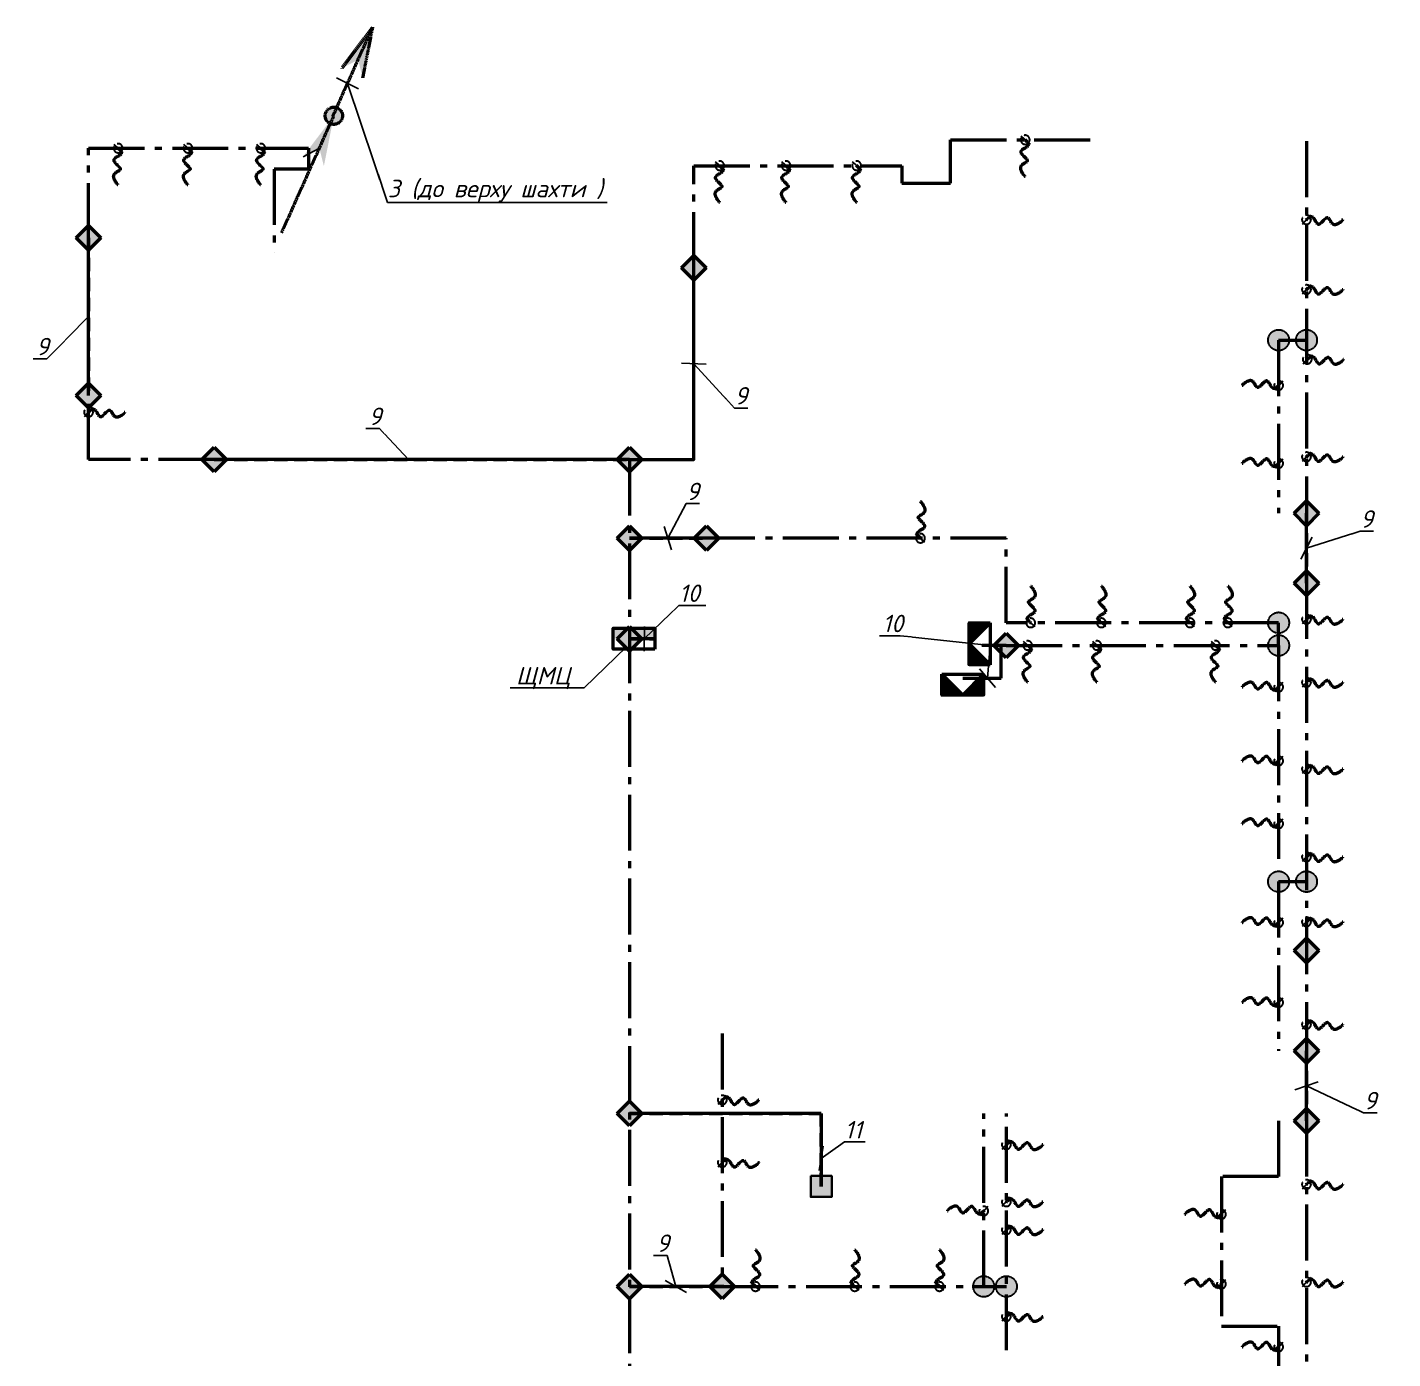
# Model space of a CAD drawing. Header units: millimetres. Extents: x 0 to 878967, y 0 to 534985.
# Drawn here: x 150378 to 169941, y 253245 to 272315 of the extents above; entities that cross this region are included whole.
import ezdxf
from ezdxf import colors
from ezdxf.entities.mleader import LeaderData, LeaderLine
from ezdxf.math import Vec2, Vec3

# ---------------------------------------------------------------- set-up
doc = ezdxf.new("R2010")
doc.units = ezdxf.units.MM
doc.linetypes.add('DASHED', pattern=[9.525, 6.35, -3.175])
doc.linetypes.add('gost6', pattern=[12, 8, -1.5, 1, -1.5])
for name, color, linetype, lineweight in [('E_Обладнання', 84, 'Continuous', 35), ('E_Позначення_кухня', 7, 'Continuous', 15), ('E_Щити', 5, 'Continuous', 50), ('Заземл.провідник', 96, 'Continuous', 50), ('Заземлення', 7, 'gost6', 50), ('Маркування електро ліній', 7, 'Continuous', 18)]:
    doc.layers.add(name, color=color, linetype=linetype, lineweight=lineweight)
doc.layers.add('арх.', color=7, linetype='Continuous')
doc.styles.add('ISO', font='isocpeui.ttf')
doc.styles.get("Standard").update_dxf_attribs({"font": 'arial.ttf'})

# ---------------------------------------------------------------- blocks, each defined once
blk = doc.blocks.new('*U5')
at = {"lineweight": 40}
h = blk.add_hatch(color=0, dxfattribs=at)
h.dxf.hatch_style = 1
h.paths.add_polyline_path([(300, 150), (-300, 150), (-300, 0), (300, 0)])
at = {"color": 0}
blk.add_lwpolyline([(-300, 300), (300, 300), (300, 0), (-300, 0)], close=True, dxfattribs=at)
blk = doc.blocks.new('_None')
blk = doc.blocks.new('61420040')
at = {"lineweight": 50}
for p, q in [((0, 0), (6, 0)), ((0, -3), (3, 0)), ((0, -1.92), (1.92, 0)), ((0, -2.59), (2.59, 0)), ((0, -2.68), (2.68, 0)), ((0, -3), (3, 0)), ((0, -3), (0, 0)), ((0, -1.52), (1.52, 0)), ((0, -1.61), (1.61, 0)), ((3, 0), (6, -3)), ((6, -1.54), (4.46, 0)), ((6, -1.49), (4.51, 0)), ((6, -1.45), (4.55, 0)), ((6, -1.36), (4.64, 0)), ((6, -1.31), (4.69, 0)), ((6, -1.27), (4.73, 0)), ((6, -1.22), (4.78, 0)), ((6, -1.18), (4.82, 0)), ((6, -1.13), (4.87, 0)), ((6, -1), (5, 0)), ((6, -0.95), (5.05, 0)), ((6, -0.91), (5.09, 0)), ((6, -0.86), (5.14, 0)), ((6, -0.82), (5.18, 0)), ((6, -0.77), (5.23, 0)), ((6, -0.68), (5.32, 0)), ((6, -0.59), (5.41, 0)), ((6, -0.55), (5.45, 0)), ((6, -0.5), (5.5, 0)), ((6, -0.46), (5.54, 0)), ((6, -0.41), (5.59, 0)), ((6, -0.37), (5.63, 0)), ((6, -0.32), (5.68, 0)), ((6, -0.28), (5.72, 0)), ((6, -0.23), (5.77, 0)), ((6, -0.19), (5.81, 0)), ((6, -0.14), (5.86, 0)), ((6, -0.1), (5.9, 0)), ((6, -0.05), (5.95, 0)), ((6, -0.01), (5.99, 0)), ((6, 0), (6, -3)), ((0, -1.87), (1.87, 0)), ((0, -1.96), (1.96, 0)), ((0, -2.01), (2.01, 0)), ((0, -2.05), (2.05, 0)), ((0, -2.1), (2.1, 0)), ((0, -2.14), (2.14, 0)), ((0, -2.19), (2.19, 0)), ((0, -2.23), (2.23, 0)), ((0, -2.28), (2.28, 0)), ((0, -2.32), (2.32, 0)), ((0, -2.37), (2.37, 0)), ((0, -2.41), (2.41, 0)), ((0, -2.46), (2.46, 0)), ((0, -2.5), (2.5, 0)), ((0, -2.55), (2.55, 0)), ((0, -2.64), (2.64, 0)), ((0, -2.73), (2.73, 0)), ((0, -2.77), (2.77, 0)), ((0, -2.82), (2.82, 0)), ((0, -2.86), (2.86, 0)), ((0, -2.91), (2.91, 0)), ((0, -2.95), (2.95, 0)), ((0, -0.03), (0.03, 0)), ((0, -0.08), (0.08, 0)), ((0, -0.12), (0.12, 0)), ((0, -0.17), (0.17, 0)), ((0, -0.21), (0.21, 0)), ((0, -0.26), (0.26, 0)), ((0, -0.3), (0.3, 0)), ((0, -0.35), (0.35, 0)), ((0, -0.39), (0.39, 0)), ((0, -0.44), (0.44, 0)), ((0, -0.48), (0.48, 0)), ((0, -0.53), (0.53, 0)), ((0, -0.57), (0.57, 0)), ((0, -0.62), (0.62, 0)), ((0, -0.66), (0.66, 0)), ((0, -0.71), (0.71, 0)), ((0, -0.75), (0.75, 0)), ((0, -0.8), (0.8, 0)), ((0, -0.84), (0.84, 0)), ((0, -0.89), (0.89, 0)), ((0, -0.93), (0.93, 0)), ((0, -0.98), (0.98, 0)), ((0, -1.02), (1.02, 0)), ((0, -1.07), (1.07, 0)), ((0, -1.11), (1.11, 0)), ((0, -1.16), (1.16, 0)), ((0, -1.2), (1.2, 0)), ((0, -1.25), (1.25, 0)), ((0, -1.29), (1.29, 0)), ((0, -1.34), (1.34, 0)), ((0, -1.38), (1.38, 0)), ((0, -1.43), (1.43, 0)), ((0, -1.47), (1.47, 0)), ((0, -1.56), (1.56, 0)), ((0, -1.65), (1.65, 0)), ((0, -1.69), (1.69, 0)), ((0, -1.74), (1.74, 0)), ((0, -1.78), (1.78, 0)), ((0, -1.83), (1.83, 0)), ((6, -2.97), (3.03, 0)), ((6, -2.93), (3.07, 0)), ((6, -2.88), (3.12, 0)), ((6, -2.84), (3.16, 0)), ((6, -2.79), (3.21, 0)), ((6, -2.75), (3.25, 0)), ((6, -2.7), (3.3, 0)), ((6, -2.66), (3.34, 0)), ((6, -2.61), (3.39, 0)), ((6, -2.57), (3.43, 0)), ((6, -2.52), (3.48, 0)), ((6, -2.48), (3.52, 0)), ((6, -2.43), (3.57, 0)), ((6, -2.39), (3.61, 0)), ((6, -2.34), (3.66, 0)), ((6, -2.3), (3.7, 0)), ((6, -2.25), (3.75, 0)), ((6, -2.21), (3.79, 0)), ((6, -2.16), (3.84, 0)), ((6, -2.12), (3.88, 0)), ((6, -2.07), (3.93, 0)), ((6, -2.03), (3.97, 0)), ((6, -1.98), (4.02, 0)), ((6, -1.94), (4.06, 0)), ((6, -1.89), (4.11, 0)), ((6, -1.85), (4.15, 0)), ((6, -1.8), (4.2, 0)), ((6, -1.76), (4.24, 0)), ((6, -1.71), (4.29, 0)), ((6, -1.67), (4.33, 0)), ((6, -1.63), (4.37, 0)), ((6, -1.58), (4.42, 0)), ((6, -1.4), (4.6, 0)), ((6, -1.09), (4.91, 0)), ((6, -1.04), (4.96, 0)), ((6, -0.73), (5.27, 0)), ((6, -0.64), (5.36, 0)), ((6, -3), (0, -3))]:
    blk.add_line(p, q, dxfattribs=at)
blk = doc.blocks.new("З'єднувач гнучкого заземлення")
at = {"layer": 'Заземлення', "lineweight": 30, "ltscale": 40}
blk.add_line((58, 54), (-74, -65), dxfattribs=at)
blk.add_circle((-5, -5), 64.8, dxfattribs=at)
at = {"layer": 'Заземлення', "linetype": 'gost6', "lineweight": 50, "ltscale": 100}
blk.add_spline([(0, 0), (-49, -80), (59, -175), (-35, -307), (64, -413), (0, -519), (2, -515)], degree=3, dxfattribs=at)
blk = doc.blocks.new('_Oblique')
at = {"color": 0, "linetype": 'ByBlock', "lineweight": -2}
blk.add_line((-0.5, -0.5), (0.5, 0.5), dxfattribs=at)
blk = doc.blocks.new('ДКС колона')
at = {"layer": 'E_Обладнання', "ltscale": 30}
h = blk.add_hatch(color=6, dxfattribs=at)
h.dxf.hatch_style = 1
h.paths.add_polyline_path([(150, 150), (-150, 150), (-150, -150), (150, -150)])
at = {"layer": 'E_Обладнання', "color": 6, "ltscale": 30}
blk.add_lwpolyline([(-150, 150), (150, 150), (150, -150), (-150, -150)], close=True, dxfattribs=at)

msp = doc.modelspace()

# ---------------------------------------------------------------- hatches: boundary and pattern name
h = msp.add_hatch(color=256)
h.dxf.hatch_style = 1
h.paths.add_polyline_path([(168456.1, 267834.4, 0.4142136), (168306.1, 267984.4), (168306.1, 267684.4, 0.4142136)])
h.paths.add_polyline_path([(168306.1, 267834.4), (168156.1, 267834.4, 0.4142136), (168306.1, 267684.4)])
h.paths.add_polyline_path([(168306.1, 267944.4), (168262.9, 267978, 0.331131), (168156.1, 267834.4), (168306.1, 267834.4)])
h.paths.add_polyline_path([(168306.1, 267984.4, 0.0730616), (168262.9, 267978), (168306.1, 267944.4)])
h = msp.add_hatch(color=256)
h.dxf.hatch_style = 1
h.paths.add_polyline_path([(168856.1, 267834.4, 0.4142136), (168706.1, 267984.4), (168706.1, 267684.4, 0.4142136)])
h.paths.add_polyline_path([(168706.1, 267834.4), (168556.1, 267834.4, 0.4142136), (168706.1, 267684.4)])
h.paths.add_polyline_path([(168706.1, 267944.4), (168662.9, 267978, 0.331131), (168556.1, 267834.4), (168706.1, 267834.4)])
h.paths.add_polyline_path([(168706.1, 267984.4, 0.0730616), (168662.9, 267978), (168706.1, 267944.4)])
h = msp.add_hatch(color=256)
h.dxf.hatch_style = 1
h.paths.add_polyline_path([(168456.1, 263786.2, 0.4142136), (168306.1, 263936.2), (168306.1, 263636.2, 0.4142136)])
h.paths.add_polyline_path([(168306.1, 263786.2), (168156.1, 263786.2, 0.4142136), (168306.1, 263636.2)])
h.paths.add_polyline_path([(168306.1, 263896.3), (168262.9, 263929.9, 0.331131), (168156.1, 263786.2), (168306.1, 263786.2)])
h.paths.add_polyline_path([(168306.1, 263936.2, 0.0730616), (168262.9, 263929.9), (168306.1, 263896.3)])
h = msp.add_hatch(color=256)
h.dxf.hatch_style = 1
h.paths.add_polyline_path([(168456.1, 263461.2, 0.4142136), (168306.1, 263611.2), (168306.1, 263311.2, 0.4142136)])
h.paths.add_polyline_path([(168306.1, 263461.2), (168156.1, 263461.2, 0.4142136), (168306.1, 263311.2)])
h.paths.add_polyline_path([(168306.1, 263571.3), (168262.9, 263604.9, 0.331131), (168156.1, 263461.2), (168306.1, 263461.2)])
h.paths.add_polyline_path([(168306.1, 263611.2, 0.0730616), (168262.9, 263604.9), (168306.1, 263571.3)])
h = msp.add_hatch(color=256)
h.dxf.hatch_style = 1
h.paths.add_polyline_path([(168456.1, 260078.6, 0.4142136), (168306.1, 260228.6), (168306.1, 259928.6, 0.4142136)])
h.paths.add_polyline_path([(168306.1, 260078.6), (168156.1, 260078.6, 0.4142136), (168306.1, 259928.6)])
h.paths.add_polyline_path([(168306.1, 260188.7), (168262.9, 260222.2, 0.331131), (168156.1, 260078.6), (168306.1, 260078.6)])
h.paths.add_polyline_path([(168306.1, 260228.6, 0.0730616), (168262.9, 260222.2), (168306.1, 260188.7)])
h = msp.add_hatch(color=256)
h.dxf.hatch_style = 1
h.paths.add_polyline_path([(168856.1, 260078.6, 0.4142136), (168706.1, 260228.6), (168706.1, 259928.6, 0.4142136)])
h.paths.add_polyline_path([(168706.1, 260078.6), (168556.1, 260078.6, 0.4142136), (168706.1, 259928.6)])
h.paths.add_polyline_path([(168706.1, 260188.7), (168662.9, 260222.2, 0.331131), (168556.1, 260078.6), (168706.1, 260078.6)])
h.paths.add_polyline_path([(168706.1, 260228.6, 0.0730616), (168662.9, 260222.2), (168706.1, 260188.7)])
h = msp.add_hatch(color=256)
h.dxf.hatch_style = 1
h.paths.add_polyline_path([(164231, 254279.6, 0.4142136), (164081, 254429.6), (164081, 254129.6, 0.4142136)])
h.paths.add_polyline_path([(164081, 254279.6), (163931, 254279.6, 0.4142136), (164081, 254129.6)])
h.paths.add_polyline_path([(164081, 254389.7), (164037.8, 254423.3, 0.331131), (163931, 254279.6), (164081, 254279.6)])
h.paths.add_polyline_path([(164081, 254429.6, 0.0730616), (164037.8, 254423.3), (164081, 254389.7)])
h = msp.add_hatch(color=256)
h.dxf.hatch_style = 1
h.paths.add_polyline_path([(164556, 254279.6, 0.4142136), (164406, 254429.6), (164406, 254129.6, 0.4142136)])
h.paths.add_polyline_path([(164406, 254279.6), (164256, 254279.6, 0.4142136), (164406, 254129.6)])
h.paths.add_polyline_path([(164406, 254389.7), (164362.8, 254423.3, 0.331131), (164256, 254279.6), (164406, 254279.6)])
h.paths.add_polyline_path([(164406, 254429.6, 0.0730616), (164362.8, 254423.3), (164406, 254389.7)])
at = {"layer": 'Заземлення'}
h = msp.add_hatch(color=256, dxfattribs=at)
h.paths.add_polyline_path([(155324.5, 272315.4), (154882.5, 271727.6), (155116.8, 271850)])
h.paths.add_polyline_path([(155324.5, 272315.4), (155116.8, 271850), (155182, 271593.9)])
h = msp.add_hatch(color=256, dxfattribs=at)
edge = h.paths.add_edge_path()
edge.add_arc((154766.1, 271048.4), 127.6, 4.48211, 364.48211)
at = {"layer": 'Заземлення', "ltscale": 100}
h = msp.add_hatch(color=256, dxfattribs=at)
h.dxf.hatch_style = 1
h.paths.add_polyline_path([(151432.8, 269298.8), (151256.1, 269475.6), (151079.3, 269298.8), (151256.1, 269122.1)])
h = msp.add_hatch(color=256, dxfattribs=at)
h.dxf.hatch_style = 1
h.paths.add_polyline_path([(160104.4, 268869.7), (159927.7, 269046.4), (159750.9, 268869.7), (159927.7, 268692.9)])
h = msp.add_hatch(color=256, dxfattribs=at)
h.dxf.hatch_style = 1
h.paths.add_polyline_path([(151432.8, 267043.8), (151256.1, 267220.6), (151079.3, 267043.8), (151256.1, 266867.1)])
h = msp.add_hatch(color=256, dxfattribs=at)
h.dxf.hatch_style = 1
h.paths.add_polyline_path([(153232.8, 266123.5), (153056.1, 266300.3), (152879.3, 266123.5), (153056.1, 265946.8)])
h = msp.add_hatch(color=256, dxfattribs=at)
h.dxf.hatch_style = 1
h.paths.add_polyline_path([(159182.1, 266123.5), (159005.3, 266300.3), (158828.5, 266123.5), (159005.3, 265946.8)])
h = msp.add_hatch(color=256, dxfattribs=at)
h.dxf.hatch_style = 1
h.paths.add_polyline_path([(159182.1, 266123.5), (159005.3, 266300.3), (158828.5, 266123.5), (159005.3, 265946.8)])
h = msp.add_hatch(color=256, dxfattribs=at)
h.dxf.hatch_style = 1
h.paths.add_polyline_path([(168882.8, 265353.9), (168706.1, 265530.7), (168529.3, 265353.9), (168706.1, 265177.1)])
h = msp.add_hatch(color=256, dxfattribs=at)
h.dxf.hatch_style = 1
h.paths.add_polyline_path([(159182.1, 264998.2), (159005.3, 265174.9), (158828.5, 264998.2), (159005.3, 264821.4)])
h = msp.add_hatch(color=256, dxfattribs=at)
h.dxf.hatch_style = 1
h.paths.add_polyline_path([(160283.7, 264998.2), (160106.9, 265174.9), (159930.1, 264998.2), (160106.9, 264821.4)])
h = msp.add_hatch(color=256, dxfattribs=at)
h.dxf.hatch_style = 1
h.paths.add_polyline_path([(168882.8, 264353.9), (168706.1, 264530.7), (168529.3, 264353.9), (168706.1, 264177.1)])
h = msp.add_hatch(color=256, dxfattribs=at)
h.dxf.hatch_style = 1
h.paths.add_polyline_path([(164580.3, 263461.2), (164403.5, 263638), (164226.8, 263461.2), (164403.5, 263284.5)])
h = msp.add_hatch(color=256, dxfattribs=at)
h.dxf.hatch_style = 1
h.paths.add_polyline_path([(168882.8, 259089.9), (168706.1, 259266.6), (168529.3, 259089.9), (168706.1, 258913.1)])
h = msp.add_hatch(color=256, dxfattribs=at)
h.dxf.hatch_style = 1
h.paths.add_polyline_path([(168882.8, 257653.6), (168706.1, 257830.4), (168529.3, 257653.6), (168706.1, 257476.8)])
h = msp.add_hatch(color=256, dxfattribs=at)
h.dxf.hatch_style = 1
h.paths.add_polyline_path([(159182.1, 256757.2), (159005.3, 256933.9), (158828.5, 256757.2), (159005.3, 256580.4)])
h = msp.add_hatch(color=256, dxfattribs=at)
h.dxf.hatch_style = 1
h.paths.add_polyline_path([(168882.8, 256653.6), (168706.1, 256830.4), (168529.3, 256653.6), (168706.1, 256476.8)])
h = msp.add_hatch(color=256, dxfattribs=at)
h.dxf.hatch_style = 1
h.paths.add_polyline_path([(159182.1, 254279.6), (159005.3, 254456.4), (158828.5, 254279.6), (159005.3, 254102.8)])
h = msp.add_hatch(color=256, dxfattribs=at)
h.dxf.hatch_style = 1
h.paths.add_polyline_path([(160512.7, 254279.6), (160336, 254456.4), (160159.2, 254279.6), (160336, 254102.8)])

# ---------------------------------------------------------------- linework, layer by layer
at = {"layer": 'арх.', "linetype": 'gost6', "lineweight": 30}
for centre in [(168306.1, 267834.4), (168706.1, 267834.4), (168306.1, 263786.2), (168306.1, 263461.2), (168306.1, 260078.6), (168706.1, 260078.6), (164081, 254279.6), (164406, 254279.6)]:
    msp.add_circle(centre, 150, dxfattribs=at)
at = {"layer": 'Заземл.провідник', "lineweight": -2}
msp.add_line((154328, 270460.9), (154562.2, 270583.3), dxfattribs=at)
at = {"layer": 'Заземл.провідник', "linetype": 'DASHED', "ltscale": 30}
for p, q in [((164329.7, 262994), (164329.7, 263461.2)), ((163779.7, 262994), (164329.7, 262994))]:
    msp.add_line(p, q, dxfattribs=at)
at = {"layer": 'Заземл.провідник', "color": 50, "ltscale": 100}
for p, q in [((164329.7, 262994), (164329.7, 263461.2)), ((163779.7, 262994), (164329.7, 262994))]:
    msp.add_line(p, q, dxfattribs=at)
for points in [[(151256.1, 267043.8), (151256.1, 269298.8)], [(159005.3, 266123.5), (159927.7, 266123.5), (159927.7, 268869.7)], [(159005.3, 266123.5), (153056.1, 266123.5)], [(168706.1, 264353.9), (168706.1, 265353.9)], [(160106.9, 264998.2), (159005.3, 264998.2)], [(159370.3, 263558.2), (159005.3, 263558.2)], [(164403.5, 263461.2), (164052.5, 263461.2)], [(168706.1, 256653.6), (168706.1, 257653.6)], [(160336, 254279.6), (159005.3, 254279.6)]]:
    msp.add_lwpolyline(points, dxfattribs=at)
at = {"layer": 'Заземл.провідник', "linetype": 'DASHED', "ltscale": 30}
for points in [[(151256.1, 269298.8), (151256.1, 267043.8)], [(159005.3, 266123.5), (159927.7, 266123.5), (159927.7, 268869.7)], [(153056.1, 266123.5), (159005.3, 266123.5)], [(168706.1, 265353.9), (168706.1, 264353.9)], [(159005.3, 264998.2), (160106.9, 264998.2)], [(159005.3, 263558.2), (159370.3, 263558.2)], [(164403.5, 263461.2), (164052.5, 263461.2)], [(168706.1, 257653.6), (168706.1, 256653.6)], [(159005.3, 254279.6), (160336, 254279.6)]]:
    msp.add_lwpolyline(points, dxfattribs=at)
at = {"layer": 'Заземлення'}
for p, q in [((154758.8, 271047.9), (155324.5, 272315.4)), ((155324.5, 272315.4), (154882.5, 271727.6)), ((155324.5, 272315.4), (155182, 271593.9))]:
    msp.add_line(p, q, dxfattribs=at)
at = {"layer": 'Заземлення', "color": 72, "ltscale": 100}
for points in [[(151256.1, 269283.8), (151256.1, 270583.5), (154406.1, 270583.5), (154406.1, 270284), (153914, 270284), (153914, 269083.9)], [(159927.7, 268869.7), (159927.7, 270333.5), (162906.1, 270333.5), (162906.1, 270083.5), (163606.1, 270083.5), (163606.1, 270703.5), (165745.4, 270703.5)], [(168706.1, 270683.5), (168706.1, 265353.9)], [(168306.1, 267834.4), (168306.1, 265353.9)], [(168306.1, 267834.4), (168706.1, 267834.4)], [(153056.1, 266123.5), (151256.1, 266123.5), (151256.1, 267043.8)], [(168306.1, 263786.2), (164403.5, 263786.2), (164403.5, 264998.2), (160106.9, 264998.2)], [(168706.1, 264353.9), (168706.1, 257653.6)], [(168306.1, 263461.2), (168306.1, 263786.2)], [(164403.5, 263461.2), (168306.1, 263461.2), (168306.1, 260403.6)], [(168306.1, 260078.6), (168306.1, 257653.6)], [(168306.1, 260078.6), (168706.1, 260078.6)], [(160335.9, 257902.5), (160336, 254279.6), (164081, 254279.6), (164081, 256756)], [(164406, 253366.1), (164406, 256756)], [(168306.1, 256653.6), (168306.1, 255853.5), (167486.1, 255853.5), (167486.1, 253713.5), (168306.1, 253713.5), (168305.9, 248073.1), (167497.3, 248073.1), (167497.3, 247748.1), (168306.1, 247748.1), (168306.1, 244325.2), (166266.6, 244325.2), (166266.7, 247454.4)], [(168706.1, 256653.6), (168706.1, 238590.4)], [(164081, 254279.6), (164406, 254279.6)]]:
    msp.add_lwpolyline(points, dxfattribs=at)
at = {"layer": 'Заземлення', "ltscale": 100}
for points in [[(151079.3, 269298.8), (151256.1, 269475.6), (151432.8, 269298.8), (151256.1, 269122.1)], [(159750.9, 268869.7), (159927.7, 269046.4), (160104.4, 268869.7), (159927.7, 268692.9)], [(151079.3, 267043.8), (151256.1, 267220.6), (151432.8, 267043.8), (151256.1, 266867.1)], [(152879.3, 266123.5), (153056.1, 266300.3), (153232.8, 266123.5), (153056.1, 265946.8)], [(158828.5, 266123.5), (159005.3, 266300.3), (159182.1, 266123.5), (159005.3, 265946.8)], [(158828.5, 266123.5), (159005.3, 266300.3), (159182.1, 266123.5), (159005.3, 265946.8)], [(168529.3, 265353.9), (168706.1, 265530.7), (168882.8, 265353.9), (168706.1, 265177.1)], [(158828.5, 264998.2), (159005.3, 265174.9), (159182.1, 264998.2), (159005.3, 264821.4)], [(159930.1, 264998.2), (160106.9, 265174.9), (160283.7, 264998.2), (160106.9, 264821.4)], [(168529.3, 264353.9), (168706.1, 264530.7), (168882.8, 264353.9), (168706.1, 264177.1)], [(164226.8, 263461.2), (164403.5, 263638), (164580.3, 263461.2), (164403.5, 263284.5)], [(168529.3, 259089.9), (168706.1, 259266.6), (168882.8, 259089.9), (168706.1, 258913.1)], [(168529.3, 257653.6), (168706.1, 257830.4), (168882.8, 257653.6), (168706.1, 257476.8)], [(158828.5, 256757.2), (159005.3, 256933.9), (159182.1, 256757.2), (159005.3, 256580.4)], [(168529.3, 256653.6), (168706.1, 256830.4), (168882.8, 256653.6), (168706.1, 256476.8)], [(158828.5, 254279.6), (159005.3, 254456.4), (159182.1, 254279.6), (159005.3, 254102.8)], [(160159.2, 254279.6), (160336, 254456.4), (160512.7, 254279.6), (160336, 254102.8)]]:
    msp.add_lwpolyline(points, close=True, dxfattribs=at)
at = {"layer": 'Заземлення'}
msp.add_circle((154769.9, 271048.7), 123.8, dxfattribs=at)

# ---------------------------------------------------------------- block references
at = {"xscale": 100, "yscale": 100, "zscale": 100}
for p, rotation in [((163872.8, 263186.2), 89.99999999999999), ((164079.7, 262748.2), 180)]:
    msp.add_blockref('61420040', p, dxfattribs=dict(at, rotation=rotation))
at = {"layer": 'E_Обладнання', "color": 6}
msp.add_blockref('ДКС колона', (161753.1, 255712.1), dxfattribs=at)
at = {"layer": 'E_Щити', "rotation": 180}
msp.add_blockref('*U5', (159070.3, 263708.2), dxfattribs=at)
at = {"layer": 'Заземлення', "xscale": -1}
for p in [(164670.4, 270709), (151674.5, 270589), (152674.5, 270589), (153718.3, 270589), (160293.4, 270339), (161244, 270339), (162255.9, 270339), (164706.1, 263466.7), (165698.2, 263466.7), (167398.2, 263467.7)]:
    msp.add_blockref("З'єднувач гнучкого заземлення", p, dxfattribs=at)
for p, rotation in [((168700.6, 269555.6), 90), ((168700.6, 268555.6), 90), ((168711.6, 267555.6), 90), ((168311.5, 267190.5), 270), ((151250.6, 266798.3), 90), ((168311.5, 266073.9), 270), ((168700.6, 266158.6), 90), ((163179.3, 264992.7), 180), ((164758.9, 263780.8), 180), ((165771.8, 263780.8), 180), ((167042, 263780.8), 180), ((167583.8, 263780.8), 180), ((168700.6, 263832.2), 90), ((168311.6, 262870.6), 270), ((168700.6, 262928.5), 90), ((168311.6, 261813), 270), ((168700.6, 261689.2), 90), ((168311.6, 260913), 270), ((168700.6, 260428.5), 90), ((168311.6, 259497.3), 270), ((168700.6, 259498.2), 90), ((168311.6, 258352), 270), ((168700.6, 258028.5), 90), ((160330.5, 256947.2), 90), ((164400.5, 256306.1), 90), ((160330.5, 256050.9), 90), ((168700.6, 255738), 90), ((164400.7, 255487.4), 90), ((164086.4, 255366.3), 270), ((167491.5, 255318.3), 270), ((164400.5, 255087.4), 90), ((160815.6, 254274.1), 180), ((162237.3, 254274.1), 180), ((163451.9, 254274.1), 180), ((167491.5, 254318.7), 270), ((168700.6, 254338), 90), ((164400.5, 253844.6), 90), ((168311.5, 253418.9), 270)]:
    msp.add_blockref("З'єднувач гнучкого заземлення", p, dxfattribs=dict(at, rotation=rotation))

# ---------------------------------------------------------------- next in the draw order: leaders
at = {"layer": 'E_Позначення_кухня', "color": 7, "lineweight": 9}
ml = msp.add_multileader_mtext('Standard', dxfattribs=at)
ml.set_content('\\pxt2;ЩМЦ', color=7, style='ISO')
ml.set_leader_properties()
ml.set_arrow_properties(name='NONE')
ml.build(insert=Vec2(0, 0))
ml.multileader.update_dxf_attribs({"has_text_frame": 1, "text_left_attachment_type": 7, "text_right_attachment_type": 8, "dogleg_length": 100, "arrow_head_size": 200})
ctx = ml.context
ctx.base_point, ctx.char_height, ctx.arrow_head_size, ctx.landing_gap_size, ctx.plane_origin = Vec3(157325.6, 262852.6), 250, 200, 100, Vec3(120076.6, 259904.2)
ctx.left_attachment, ctx.right_attachment, ctx.text_align_type = 7, 8, 2
notes = []
notes.append((ctx, [(0, (1, 1, 0), (158358, 262852.6), (-1, 0), 100, [(0, [(158965.2, 263443.2)], 0, [])])]))
ctx.mtext.insert, ctx.mtext.alignment, ctx.mtext.line_spacing_factor, ctx.mtext.flow_direction = Vec3(158158, 263152.6), 3, 0.72, 5
ctx.mtext.has_bg_fill, ctx.mtext.bg_color, ctx.mtext.bg_scale_factor, ctx.mtext.bg_transparency, ctx.mtext.use_window_bg_color = 1, -1027028792, 1.5, 0, 1
at = {"layer": 'Маркування електро ліній'}
ml = msp.add_multileader_mtext('Standard', dxfattribs=at)
ml.set_content('{\\fISOCPEUR|b0|i1|c0|p34;3\\fISOCPEUR|b0|i1|c204|p34; (до верху шахти )}', color=256)
ml.set_leader_properties()
ml.set_arrow_properties(name='OBLIQUE')
ml.build(insert=Vec2(0, 0))
ml.multileader.update_dxf_attribs({"text_left_attachment_type": 6, "text_right_attachment_type": 6, "dogleg_length": 0.36, "arrow_head_size": 250})
ctx = ml.context
ctx.base_point, ctx.char_height, ctx.arrow_head_size, ctx.plane_origin = Vec3(155539.1, 269806.2), 250, 250, Vec3(163800.1, 259202.5)
ctx.left_attachment, ctx.right_attachment = 6, 6
notes.append((ctx, [(0, (1, 1, 0), (155538.8, 269806.2), (1, 0), 0.36, [(1, [(154966.1, 271512.4)], 0, [])])]))
ctx.mtext.insert, ctx.mtext.line_spacing_factor, ctx.mtext.flow_direction = Vec3(155541.1, 270131.2), 0.96, 5
ctx.mtext.has_bg_fill, ctx.mtext.bg_color, ctx.mtext.bg_scale_factor, ctx.mtext.bg_transparency, ctx.mtext.use_window_bg_color = 1, -1023410167, 1.5, 0, 1
ml = msp.add_multileader_mtext('Standard', dxfattribs=at)
ml.set_content('{\\fISOCPEUR|b0|i1|c204|p34;9}', color=256)
ml.set_leader_properties()
ml.set_arrow_properties(name='OBLIQUE')
ml.build(insert=Vec2(0, 0))
ml.multileader.update_dxf_attribs({"text_left_attachment_type": 6, "text_right_attachment_type": 6, "dogleg_length": 0.36, "arrow_head_size": 250})
ctx = ml.context
ctx.base_point, ctx.char_height, ctx.arrow_head_size, ctx.plane_origin = Vec3(150500.9, 267568.1), 250, 250, Vec3(182860.8, 255654.6)
ctx.left_attachment, ctx.right_attachment = 6, 6
notes.append((ctx, [(1, (1, 1, 0), (150656.4, 267568.1), (-1, 0), 0.36, [(0, [(151256.1, 268171.3)], 0, [])])]))
ctx.mtext.insert, ctx.mtext.width, ctx.mtext.defined_height, ctx.mtext.line_spacing_factor, ctx.mtext.flow_direction = Vec3(150502.9, 267868.1), 289.65, 2.842170943040401e-14, 0.96, 5
ctx.mtext.has_bg_fill, ctx.mtext.bg_color, ctx.mtext.bg_scale_factor, ctx.mtext.bg_transparency, ctx.mtext.use_window_bg_color = 1, -1023410167, 1.5, 0, 1
ml = msp.add_multileader_mtext('Standard', dxfattribs=at)
ml.set_content('{\\fISOCPEUR|b0|i1|c204|p34;9}', color=256)
ml.set_leader_properties()
ml.set_arrow_properties(name='OBLIQUE')
ml.build(insert=Vec2(0, 0))
ml.multileader.update_dxf_attribs({"text_left_attachment_type": 6, "text_right_attachment_type": 6, "dogleg_length": 0.36, "arrow_head_size": 250})
ctx = ml.context
ctx.base_point, ctx.char_height, ctx.arrow_head_size, ctx.plane_origin = Vec3(160509, 266862.4), 250, 250, Vec3(191532.4, 254979.9)
ctx.left_attachment, ctx.right_attachment = 6, 6
notes.append((ctx, [(0, (1, 1, 0), (160508.6, 266862.4), (1, 0), 0.36, [(0, [(159927.7, 267496.6)], 0, [])])]))
ctx.mtext.insert, ctx.mtext.width, ctx.mtext.defined_height, ctx.mtext.line_spacing_factor, ctx.mtext.flow_direction = Vec3(160511, 267162.4), 289.65, 2.842170943040401e-14, 0.96, 5
ctx.mtext.has_bg_fill, ctx.mtext.bg_color, ctx.mtext.bg_scale_factor, ctx.mtext.bg_transparency, ctx.mtext.use_window_bg_color = 1, -1023410167, 1.5, 0, 1
ml = msp.add_multileader_mtext('Standard', dxfattribs=at)
ml.set_content('{\\fISOCPEUR|b0|i1|c204|p34;9}', color=256)
ml.set_leader_properties()
ml.set_arrow_properties(name='OBLIQUE')
ml.build(insert=Vec2(0, 0))
ml.multileader.update_dxf_attribs({"text_left_attachment_type": 6, "text_right_attachment_type": 6, "dogleg_length": 0.36, "arrow_head_size": 250})
ctx = ml.context
ctx.base_point, ctx.char_height, ctx.arrow_head_size, ctx.plane_origin = Vec3(155267, 266568.7), 250, 250, Vec3(187442.3, 253606.8)
ctx.left_attachment, ctx.right_attachment = 6, 6
notes.append((ctx, [(1, (1, 1, 0), (155422.4, 266568.7), (-1, 0), 0.36, [(0, [(155837.6, 266123.5)], 0, [])])]))
ctx.mtext.insert, ctx.mtext.width, ctx.mtext.defined_height, ctx.mtext.line_spacing_factor, ctx.mtext.flow_direction = Vec3(155269, 266868.7), 289.65, 2.842170943040401e-14, 0.96, 5
ctx.mtext.has_bg_fill, ctx.mtext.bg_color, ctx.mtext.bg_scale_factor, ctx.mtext.bg_transparency, ctx.mtext.use_window_bg_color = 1, -1023410167, 1.5, 0, 1
ml = msp.add_multileader_mtext('Standard', dxfattribs=at)
ml.set_content('{\\fISOCPEUR|b0|i1|c204|p34;9}', color=256)
ml.set_leader_properties()
ml.set_arrow_properties(name='OBLIQUE')
ml.build(insert=Vec2(0, 0))
ml.multileader.update_dxf_attribs({"text_left_attachment_type": 6, "text_right_attachment_type": 6, "dogleg_length": 0.36, "arrow_head_size": 250})
ctx = ml.context
ctx.base_point, ctx.char_height, ctx.arrow_head_size, ctx.plane_origin = Vec3(159817.4, 265492.4), 250, 250, Vec3(191160.8, 252481.4)
ctx.left_attachment, ctx.right_attachment = 6, 6
notes.append((ctx, [(0, (1, 1, 0), (159817.1, 265492.4), (1, 0), 0.36, [(0, [(159556.1, 264998.2)], 0, [])])]))
ctx.mtext.insert, ctx.mtext.width, ctx.mtext.defined_height, ctx.mtext.line_spacing_factor, ctx.mtext.flow_direction = Vec3(159819.4, 265792.4), 289.65, 2.842170943040401e-14, 0.96, 5
ctx.mtext.has_bg_fill, ctx.mtext.bg_color, ctx.mtext.bg_scale_factor, ctx.mtext.bg_transparency, ctx.mtext.use_window_bg_color = 1, -1023410167, 1.5, 0, 1
ml = msp.add_multileader_mtext('Standard', dxfattribs=at)
ml.set_content('{\\fISOCPEUR|b0|i1|c204|p34;9}', color=256)
ml.set_leader_properties()
ml.set_arrow_properties(name='OBLIQUE')
ml.build(insert=Vec2(0, 0))
ml.multileader.update_dxf_attribs({"text_left_attachment_type": 6, "text_right_attachment_type": 6, "dogleg_length": 0.36, "arrow_head_size": 250})
ctx = ml.context
ctx.base_point, ctx.char_height, ctx.arrow_head_size, ctx.plane_origin = Vec3(169474.6, 265097.8), 250, 250, Vec3(200310.8, 252337.2)
ctx.left_attachment, ctx.right_attachment = 6, 6
notes.append((ctx, [(0, (1, 1, 0), (169474.2, 265097.8), (1, 0), 0.36, [(0, [(168706.1, 264853.9)], 0, [])])]))
ctx.mtext.insert, ctx.mtext.width, ctx.mtext.defined_height, ctx.mtext.line_spacing_factor, ctx.mtext.flow_direction = Vec3(169476.6, 265397.8), 289.65, 2.842170943040401e-14, 0.96, 5
ctx.mtext.has_bg_fill, ctx.mtext.bg_color, ctx.mtext.bg_scale_factor, ctx.mtext.bg_transparency, ctx.mtext.use_window_bg_color = 1, -1023410167, 1.5, 0, 1
ml = msp.add_multileader_mtext('Standard', dxfattribs=at)
ml.set_content('{\\fISOCPEUR|b0|i1|c204|p34;10}', color=256)
ml.set_leader_properties()
ml.set_arrow_properties(name='OBLIQUE')
ml.build(insert=Vec2(0, 0))
ml.multileader.update_dxf_attribs({"text_left_attachment_type": 6, "text_right_attachment_type": 6, "dogleg_length": 0.36, "arrow_head_size": 250})
ctx = ml.context
ctx.base_point, ctx.char_height, ctx.arrow_head_size, ctx.plane_origin = Vec3(162628.4, 263601.2), 250, 250, Vec3(195740.1, 250477.3)
ctx.left_attachment, ctx.right_attachment = 6, 6
notes.append((ctx, [(1, (1, 1, 0), (162884.5, 263601.2), (-1, 0), 0.36, [(1, [(164135.4, 262994), (164172.8, 263461.2)], 0, [])])]))
ctx.mtext.insert, ctx.mtext.width, ctx.mtext.defined_height, ctx.mtext.line_spacing_factor, ctx.mtext.flow_direction = Vec3(162630.4, 263901.2), 289.65, 2.842170943040401e-14, 0.96, 5
ctx.mtext.has_bg_fill, ctx.mtext.bg_color, ctx.mtext.bg_scale_factor, ctx.mtext.bg_transparency, ctx.mtext.use_window_bg_color = 1, -1023410167, 1.5, 0, 1
ml = msp.add_multileader_mtext('Standard', dxfattribs=at)
ml.set_content('{\\fISOCPEUR|b0|i1|c204|p34;9}', color=256)
ml.set_leader_properties()
ml.set_arrow_properties(name='OBLIQUE')
ml.build(insert=Vec2(0, 0))
ml.multileader.update_dxf_attribs({"text_left_attachment_type": 6, "text_right_attachment_type": 6, "dogleg_length": 0.36, "arrow_head_size": 250})
ctx = ml.context
ctx.base_point, ctx.char_height, ctx.arrow_head_size, ctx.plane_origin = Vec3(169524.1, 256767), 250, 250, Vec3(200310.8, 244636.9)
ctx.left_attachment, ctx.right_attachment = 6, 6
notes.append((ctx, [(0, (1, 1, 0), (169523.7, 256767), (1, 0), 0.36, [(0, [(168706.1, 257153.6)], 0, [])])]))
ctx.mtext.insert, ctx.mtext.width, ctx.mtext.defined_height, ctx.mtext.line_spacing_factor, ctx.mtext.flow_direction = Vec3(169526.1, 257067), 289.65, 2.842170943040401e-14, 0.96, 5
ctx.mtext.has_bg_fill, ctx.mtext.bg_color, ctx.mtext.bg_scale_factor, ctx.mtext.bg_transparency, ctx.mtext.use_window_bg_color = 1, -1023410167, 1.5, 0, 1
ml = msp.add_multileader_mtext('Standard', dxfattribs=at)
ml.set_content('{\\fISOCPEUR|b0|i1|c0|p34;11}', color=256)
ml.set_leader_properties()
ml.set_arrow_properties(name='OBLIQUE')
ml.build(insert=Vec2(0, 0))
ml.multileader.update_dxf_attribs({"text_left_attachment_type": 6, "text_right_attachment_type": 6, "dogleg_length": 0.36, "arrow_head_size": 250})
ctx = ml.context
ctx.base_point, ctx.char_height, ctx.arrow_head_size, ctx.plane_origin = Vec3(162085.9, 256349.2), 250, 250, Vec3(193456, 243033)
ctx.left_attachment, ctx.right_attachment = 6, 6
notes.append((ctx, [(0, (1, 1, 0), (162085.5, 256349.2), (1, 0), 0.36, [(0, [(161753.1, 256114.5)], 0, [])])]))
ctx.mtext.insert, ctx.mtext.width, ctx.mtext.defined_height, ctx.mtext.line_spacing_factor, ctx.mtext.flow_direction = Vec3(162087.9, 256649.2), 289.65, 2.842170943040401e-14, 0.96, 5
ctx.mtext.has_bg_fill, ctx.mtext.bg_color, ctx.mtext.bg_scale_factor, ctx.mtext.bg_transparency, ctx.mtext.use_window_bg_color = 1, -1023410167, 1.5, 0, 1
ml = msp.add_multileader_mtext('Standard', dxfattribs=at)
ml.set_content('{\\fISOCPEUR|b0|i1|c204|p34;9}', color=256)
ml.set_leader_properties()
ml.set_arrow_properties(name='OBLIQUE')
ml.build(insert=Vec2(0, 0))
ml.multileader.update_dxf_attribs({"text_left_attachment_type": 6, "text_right_attachment_type": 6, "dogleg_length": 0.36, "arrow_head_size": 250})
ctx = ml.context
ctx.base_point, ctx.char_height, ctx.arrow_head_size, ctx.plane_origin = Vec3(159389.7, 254724.7), 250, 250, Vec3(191275.4, 241762.8)
ctx.left_attachment, ctx.right_attachment = 6, 6
notes.append((ctx, [(1, (1, 1, 0), (159545.2, 254724.7), (-1, 0), 0.36, [(0, [(159670.6, 254279.6)], 0, [])])]))
ctx.mtext.insert, ctx.mtext.width, ctx.mtext.defined_height, ctx.mtext.line_spacing_factor, ctx.mtext.flow_direction = Vec3(159391.7, 255024.7), 289.65, 2.842170943040401e-14, 0.96, 5
ctx.mtext.has_bg_fill, ctx.mtext.bg_color, ctx.mtext.bg_scale_factor, ctx.mtext.bg_transparency, ctx.mtext.use_window_bg_color = 1, -1023410167, 1.5, 0, 1
for ctx, leaders in notes:
    for number, flags, end, landing, length, lines in leaders:
        leader = LeaderData()
        leader.index, (leader.has_last_leader_line, leader.has_dogleg_vector, leader.attachment_direction) = number, flags
        leader.last_leader_point, leader.dogleg_vector, leader.dogleg_length = Vec3(end), Vec3(landing), length
        for number, points, colour, breaks in lines:
            line = LeaderLine()
            line.index, line.vertices, line.color, line.breaks = number, Vec3.list(points), colors.encode_raw_color(colour), breaks
            leader.lines.append(line)
        ctx.leaders.append(leader)

# ---------------------------------------------------------------- next in the draw order: hatches: boundary and pattern name
at = {"layer": 'Заземлення'}
h = msp.add_hatch(color=256, dxfattribs=at)
h.paths.add_polyline_path([(154769.9, 271048.7), (154328, 270460.9), (154562.2, 270583.3)])
h.paths.add_polyline_path([(154769.9, 271048.7), (154562.2, 270583.3), (154627.5, 270327.2)])
at = {"layer": 'Заземлення', "ltscale": 100}
h = msp.add_hatch(color=256, dxfattribs=at)
h.dxf.hatch_style = 1
h.paths.add_polyline_path([(159182.1, 263558.2), (159005.3, 263735), (158828.5, 263558.2), (159005.3, 263381.4)])

# ---------------------------------------------------------------- next in the draw order: linework, layer by layer
at = {"layer": 'Заземл.провідник', "color": 50, "ltscale": 100}
for points in [[(161753.1, 256757.2), (159005.3, 256757.2)], [(161753.1, 256757.2), (161753.1, 255712.1)]]:
    msp.add_lwpolyline(points, dxfattribs=at)
at = {"layer": 'Заземл.провідник', "linetype": 'DASHED', "ltscale": 30}
for points in [[(159005.3, 256757.2), (161753.1, 256757.2)], [(161753.1, 255712.1), (161753.1, 256757.2)]]:
    msp.add_lwpolyline(points, dxfattribs=at)
at = {"layer": 'Заземлення'}
msp.add_line((154021.7, 269372.1), (154769.9, 271048.7), dxfattribs=at)
at = {"layer": 'Заземлення', "ltscale": 100}
msp.add_lwpolyline([(159005.3, 266123.5), (159005.3, 238910.1), (156176.4, 238910.1), (156176.4, 223648.8)], dxfattribs=at)
msp.add_lwpolyline([(158828.5, 263558.2), (159005.3, 263735), (159182.1, 263558.2), (159005.3, 263381.4)], close=True, dxfattribs=at)

# ---------------------------------------------------------------- next in the draw order: leaders
at = {"layer": 'Маркування електро ліній'}
ml = msp.add_multileader_mtext('Standard', dxfattribs=at)
ml.set_content('{\\fISOCPEUR|b0|i1|c204|p34;10}', color=256)
ml.set_leader_properties()
ml.set_arrow_properties(name='OBLIQUE')
ml.build(insert=Vec2(0, 0))
ml.multileader.update_dxf_attribs({"text_left_attachment_type": 6, "text_right_attachment_type": 6, "dogleg_length": 0.36, "arrow_head_size": 250})
ctx = ml.context
ctx.base_point, ctx.char_height, ctx.arrow_head_size, ctx.plane_origin = Vec3(159713.5, 264034.4), 250, 250, Vec3(190822.5, 250943.3)
ctx.left_attachment, ctx.right_attachment = 6, 6
notes = []
notes.append((ctx, [(0, (1, 1, 0), (159713.2, 264034.4), (1, 0), 0.36, [(0, [(159217.7, 263558.2)], 0, [])])]))
ctx.mtext.insert, ctx.mtext.defined_height, ctx.mtext.line_spacing_factor, ctx.mtext.flow_direction = Vec3(159715.5, 264334.4), 2.842170943040401e-14, 0.96, 5
ctx.mtext.has_bg_fill, ctx.mtext.bg_color, ctx.mtext.bg_scale_factor, ctx.mtext.bg_transparency, ctx.mtext.use_window_bg_color = 1, -1023410167, 1.5, 0, 1
for ctx, leaders in notes:
    for number, flags, end, landing, length, lines in leaders:
        leader = LeaderData()
        leader.index, (leader.has_last_leader_line, leader.has_dogleg_vector, leader.attachment_direction) = number, flags
        leader.last_leader_point, leader.dogleg_vector, leader.dogleg_length = Vec3(end), Vec3(landing), length
        for number, points, colour, breaks in lines:
            line = LeaderLine()
            line.index, line.vertices, line.color, line.breaks = number, Vec3.list(points), colors.encode_raw_color(colour), breaks
            leader.lines.append(line)
        ctx.leaders.append(leader)

doc.saveas('drawing.dxf')
